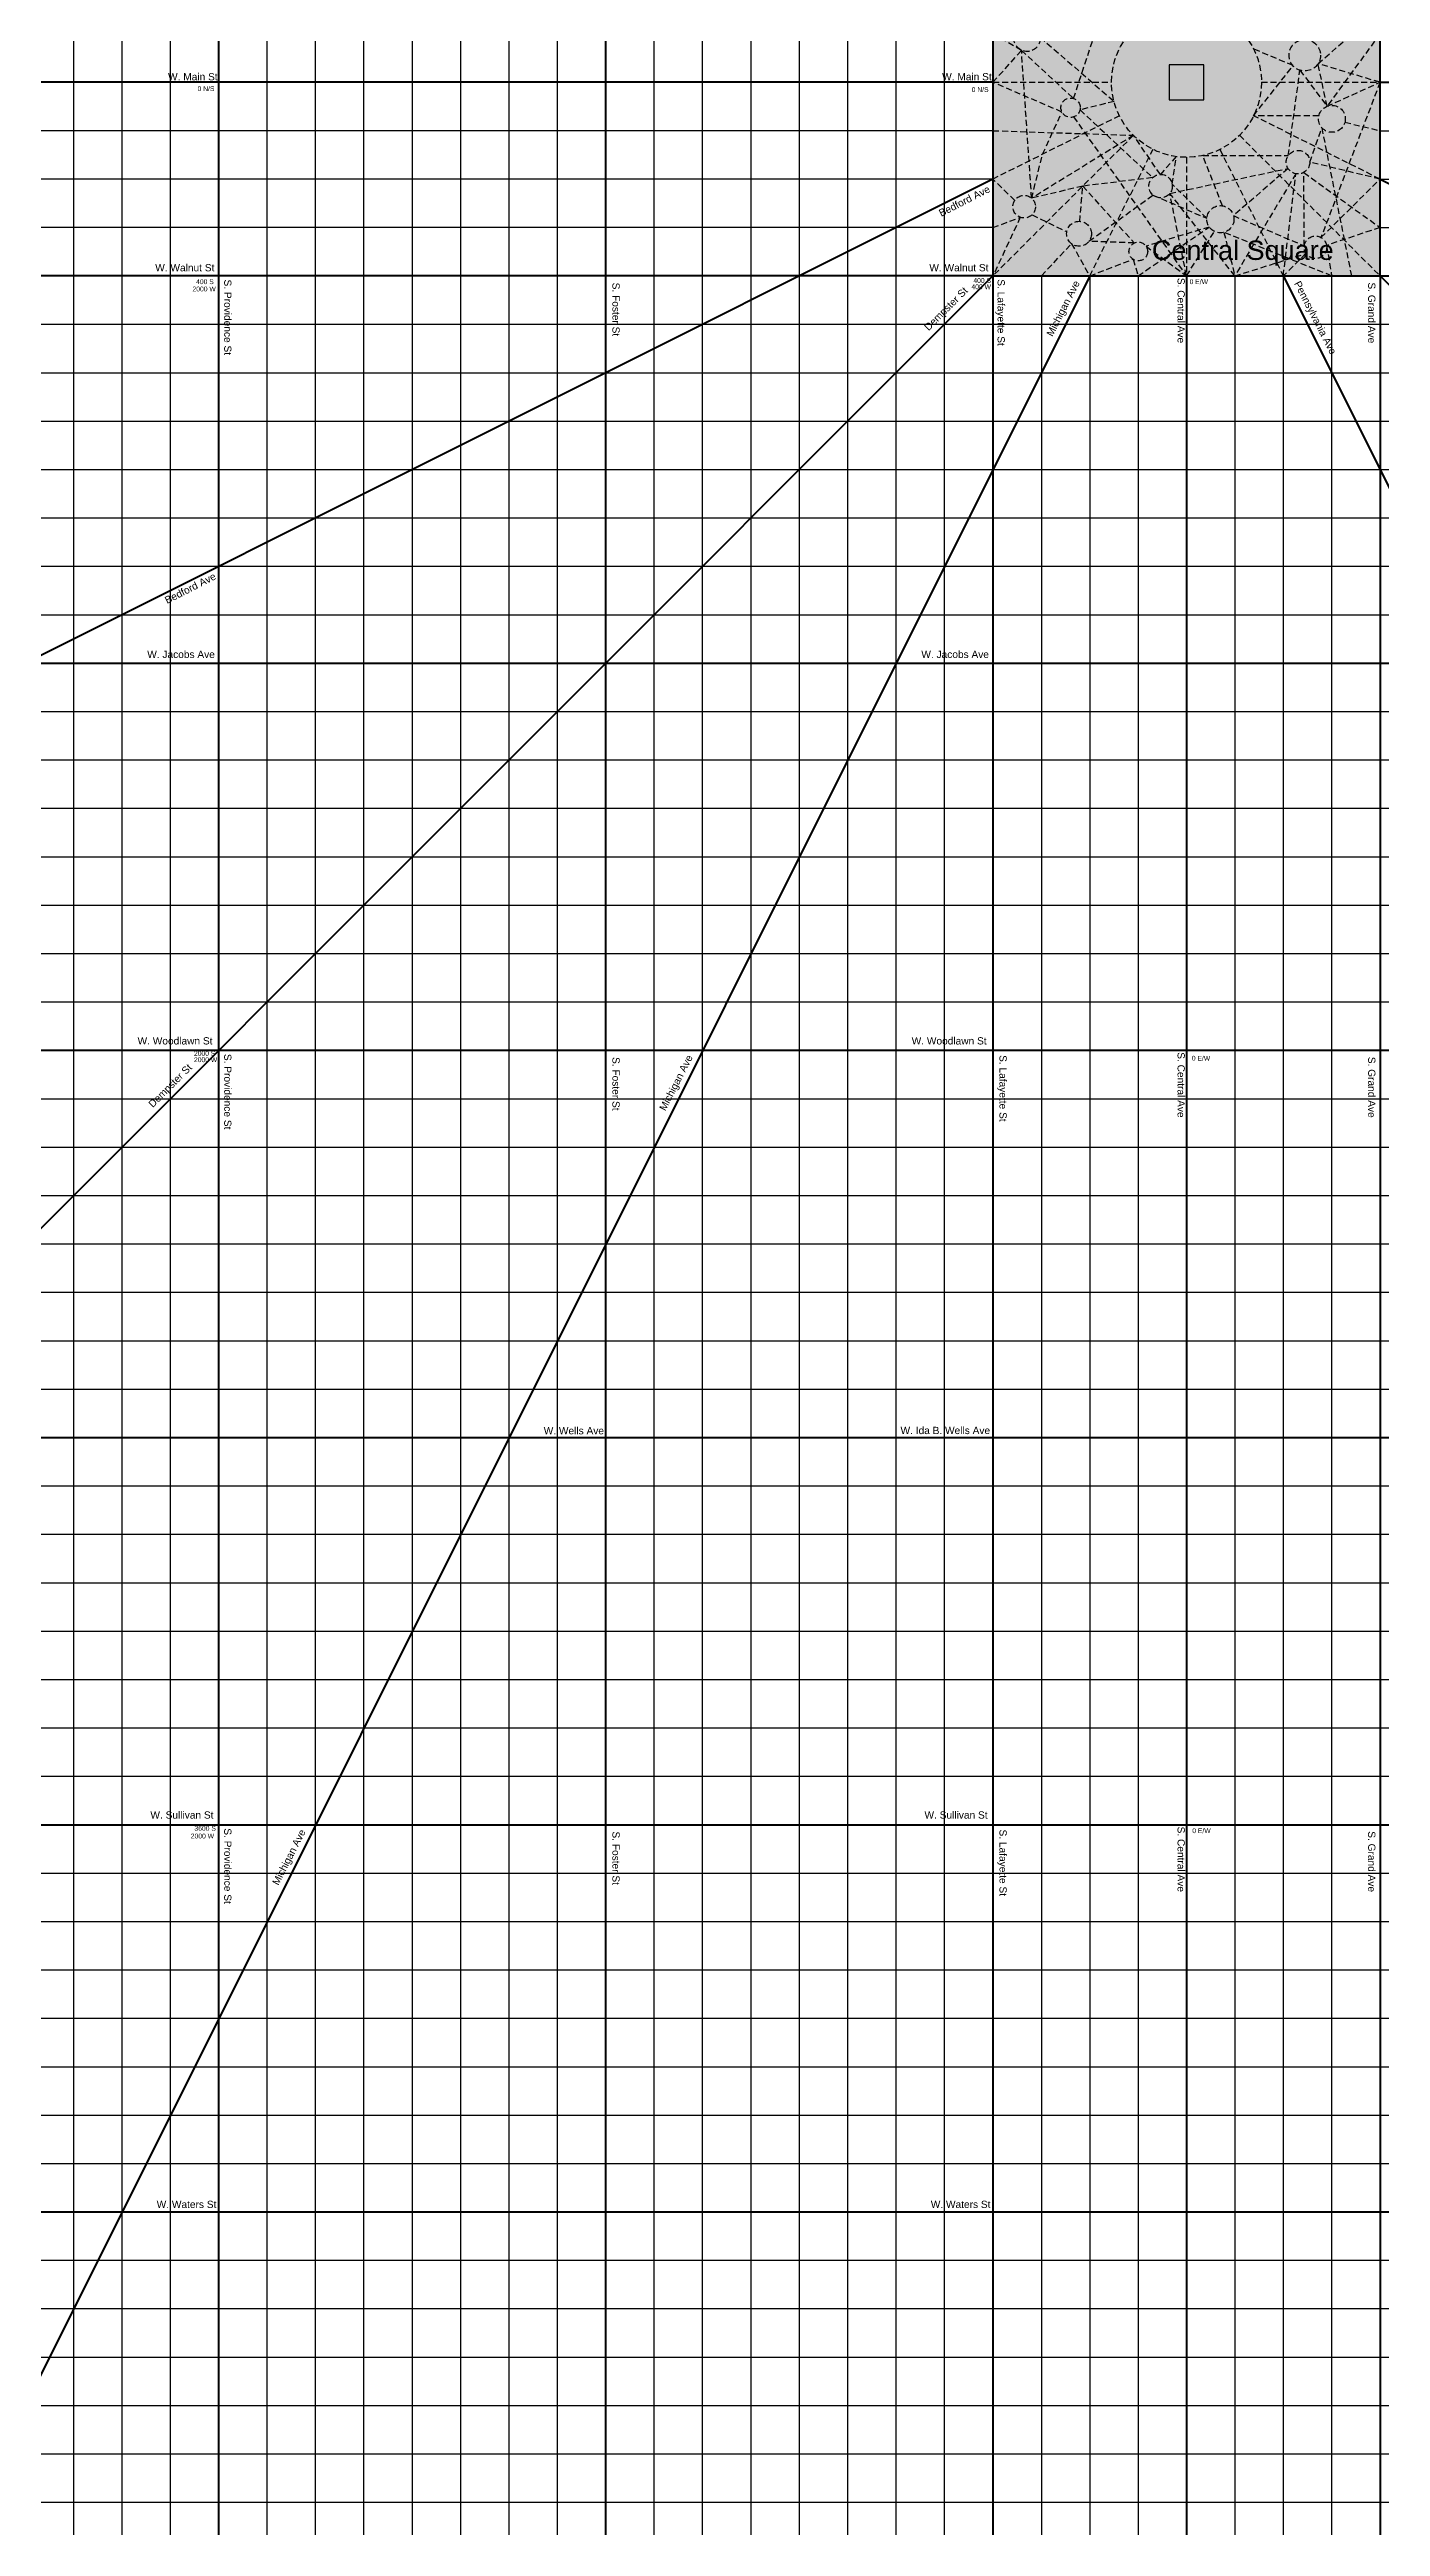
# Model space of a CAD drawing. Header units: inches. Extents: x -196 to 213, y -195 to 213.
# Drawn here: x -39 to 16, y -93 to 9.4 of the extents above; entities that cross this region are included whole.
import ezdxf

# ---------------------------------------------------------------- set-up
doc = ezdxf.new("R2010")
doc.units = ezdxf.units.IN
doc.header["$MEASUREMENT"] = 0
doc.linetypes.add('DASHED2', pattern=[0.375, 0.25, -0.125])
doc.layers.add('concrete-stone', color=7, linetype='Continuous', lineweight=30, true_color=0xcccccc)
doc.layers.add('grass', color=7, linetype='Continuous', lineweight=30, true_color=0x42cd13)
for name, color, linetype, lineweight in [('dia-major-st', 7, 'Continuous', 80), ('features', 7, 'Continuous', 25), ('streets-major', 7, 'Continuous', 80), ('streets-minor', 7, 'Continuous', 30), ('text', 7, 'Continuous', 30), ('walking-path-major', 7, 'DASHED2', 25), ('walking-paths', 7, 'DASHED2', 25)]:
    doc.layers.add(name, color=color, linetype=linetype, lineweight=lineweight)
doc.styles.get("Standard").update_dxf_attribs({"font": 'arial.ttf'})

msp = doc.modelspace()

# ---------------------------------------------------------------- hatches: boundary and pattern name
at = {"layer": 'concrete-stone', "transparency": 33554544}
h = msp.add_hatch(color=256, dxfattribs=at)
h.dxf.hatch_style = 1
h.paths.add_polyline_path([(4.9, 8, 1), (11.1, 8, 1)])
h.paths.add_polyline_path([(7.28, 8.72), (8.72, 8.72), (8.72, 7.28), (7.28, 7.28)], flags=16)
h.paths.add_polyline_path([(12.24, 9.12, 1), (13.54, 9.12, 1)])
h.paths.add_polyline_path([(12.22, 10.8, 1), (11.66, 10.8, 1)])
h.paths.add_polyline_path([(14.91, 12.47, 1), (13.68, 12.47, 1)])
h.paths.add_polyline_path([(13.46, 6.49, 1), (14.57, 6.49, 1)])
h.paths.add_polyline_path([(12.13, 4.7, 1), (13.1, 4.7, 1)])
h.paths.add_polyline_path([(8.83, 2.34, 1), (9.96, 2.34, 1)])
h.paths.add_polyline_path([(7.41, 3.71, 1), (6.45, 3.71, 1)])
h.paths.add_polyline_path([(13.8, 1.18, 1), (12.86, 1.18, 1)])
h.paths.add_polyline_path([(5.62, 1.01, 1), (6.4, 1.01, 1)])
h.paths.add_polyline_path([(4.08, 1.74, 1), (3.05, 1.74, 1)])
h.paths.add_polyline_path([(1.76, 2.86, 1), (0.82, 2.86, 1)])
h.paths.add_polyline_path([(2.81, 6.95, 1), (3.61, 6.95, 1)])
h.paths.add_polyline_path([(0.88, 9.81, 1), (1.95, 9.81, 1)])
h.paths.add_polyline_path([(1.03, 12.56, 1), (1.95, 12.56, 1)])
h.paths.add_polyline_path([(3.02, 14.07, 1), (4.1, 14.07, 1)])
h.paths.add_polyline_path([(6.45, 12.97, 1), (7.49, 12.97, 1)])
h.paths.add_polyline_path([(10.38, 14.53, 1), (9.21, 14.53, 1)])
h.paths.add_polyline_path([(13.18, 14.23, 1), (12.12, 14.23, 1)])
at = {"layer": 'concrete-stone', "transparency": 33554613}
h = msp.add_hatch(color=256, dxfattribs=at)
h.dxf.hatch_style = 1
h.paths.add_polyline_path([(8.72, 8.72), (7.28, 8.72), (7.28, 7.28), (8.72, 7.28)])
at = {"layer": 'grass', "transparency": 33554579}
h = msp.add_hatch(color=256, dxfattribs=at)
h.dxf.hatch_style = 1
h.paths.add_polyline_path([(0, 0), (16, 0), (16, 16), (0, 16)])
h.paths.add_polyline_path([(2.81, 6.95, -1), (3.61, 6.95, -1)], flags=16)
h.paths.add_polyline_path([(1.76, 2.86, -1), (0.82, 2.86, -1)], flags=16)
h.paths.add_polyline_path([(0.88, 9.81, -1), (1.95, 9.81, -1)], flags=16)
h.paths.add_polyline_path([(4.08, 1.74, -1), (3.05, 1.74, -1)], flags=16)
h.paths.add_polyline_path([(4.9, 8, -1), (11.1, 8, -1)], flags=16)
h.paths.add_polyline_path([(7.41, 3.71, -1), (6.45, 3.71, -1)], flags=16)
h.paths.add_polyline_path([(6.4, 1.01, -1), (5.62, 1.01, -1)], flags=16)
h.paths.add_polyline_path([(7.28, 7.28), (7.28, 8.72), (8.72, 8.72), (8.72, 7.28)], flags=0)
h.paths.add_polyline_path([(1.03, 12.56, -1), (1.95, 12.56, -1)], flags=16)
h.paths.add_polyline_path([(9.96, 2.34, -1), (8.83, 2.34, -1)], flags=16)
h.paths.add_polyline_path([(3.02, 14.07, -1), (4.1, 14.07, -1)], flags=16)
h.paths.add_polyline_path([(6.45, 12.97, -1), (7.49, 12.97, -1)], flags=16)
h.paths.add_polyline_path([(13.1, 4.7, -1), (12.13, 4.7, -1)], flags=16)
h.paths.add_polyline_path([(12.24, 9.12, -1), (13.54, 9.12, -1)], flags=16)
h.paths.add_polyline_path([(11.66, 10.8, -1), (12.22, 10.8, -1)], flags=16)
h.paths.add_polyline_path([(9.21, 14.53, -1), (10.38, 14.53, -1)], flags=16)
h.paths.add_polyline_path([(13.46, 6.49, -1), (14.57, 6.49, -1)], flags=16)
h.paths.add_polyline_path([(13.8, 1.18, -1), (12.86, 1.18, -1)], flags=16)
h.paths.add_polyline_path([(12.12, 14.23, -1), (13.18, 14.23, -1)], flags=16)
h.paths.add_polyline_path([(13.68, 12.47, -1), (14.91, 12.47, -1)], flags=16)

# ---------------------------------------------------------------- linework, layer by layer
at = {"layer": 'dia-major-st'}
for p, q in [((0, 4), (-192, -92)), ((16, 4), (208, -92)), ((0, 0), (-192, -192)), ((4, 0), (-92, -192)), ((12, 0), (108, -192)), ((16, 0), (208, -192))]:
    msp.add_line(p, q, dxfattribs=at)
at = {"layer": 'features'}
msp.add_lwpolyline([(8.72, 8.72), (7.28, 8.72), (7.28, 7.28), (8.72, 7.28)], close=True, dxfattribs=at)
at = {"layer": 'streets-major'}
for p, q in [((-32, -192), (-32, 208)), ((-16, -192), (-16, 208)), ((0, 16), (0, 0)), ((16, 0), (16, 16)), ((0, 8), (-192, 8)), ((16, 8), (208, 8)), ((0, 0), (-192, 0)), ((0, 0), (16, 0)), ((0, 0), (0, -192)), ((8, 0), (8, -192)), ((16, 0), (208, 0)), ((16, 0), (16, -192)), ((-192, -16), (208, -16)), ((-192, -32), (208, -32)), ((-192, -48), (208, -48)), ((-192, -64), (208, -64)), ((-192, -80), (208, -80))]:
    msp.add_line(p, q, dxfattribs=at)
at = {"layer": 'streets-minor'}
for p, q in [((-38, -192), (-38, 208)), ((-36, -192), (-36, 208)), ((-34, -192), (-34, 208)), ((-30, -192), (-30, 208)), ((-28, -192), (-28, 208)), ((-26, -192), (-26, 208)), ((-24, -192), (-24, 208)), ((-22, -192), (-22, 208)), ((-20, -192), (-20, 208)), ((-18, -192), (-18, 208)), ((-14, -192), (-14, 208)), ((-12, -192), (-12, 208)), ((-10, -192), (-10, 208)), ((-8, -192), (-8, 208)), ((-6, -192), (-6, 208)), ((-4, -192), (-4, 208)), ((-2, -192), (-2, 208)), ((0, 6), (-192, 6)), ((16, 6), (208, 6)), ((0, 4), (-192, 4)), ((16, 4), (208, 4)), ((0, 2), (-192, 2)), ((16, 2), (208, 2)), ((2, 0), (2, -192)), ((4, 0), (4, -192)), ((6, 0), (6, -192)), ((10, 0), (10, -192)), ((12, 0), (12, -192)), ((14, 0), (14, -192)), ((-192, -2), (208, -2)), ((-192, -4), (208, -4)), ((-192, -6), (208, -6)), ((-192, -8), (208, -8)), ((-192, -10), (208, -10)), ((-192, -12), (208, -12)), ((-192, -14), (208, -14)), ((-192, -18), (208, -18)), ((-192, -20), (208, -20)), ((-192, -22), (208, -22)), ((-192, -24), (208, -24)), ((-192, -26), (208, -26)), ((-192, -28), (208, -28)), ((-192, -30), (208, -30)), ((-192, -34), (208, -34)), ((-192, -36), (208, -36)), ((-192, -38), (208, -38)), ((-192, -40), (208, -40)), ((-192, -42), (208, -42)), ((-192, -44), (208, -44)), ((-192, -46), (208, -46)), ((-192, -50), (208, -50)), ((-192, -52), (208, -52)), ((-192, -54), (208, -54)), ((-192, -56), (208, -56)), ((-192, -58), (208, -58)), ((-192, -60), (208, -60)), ((-192, -62), (208, -62)), ((-192, -66), (208, -66)), ((-192, -68), (208, -68)), ((-192, -70), (208, -70)), ((-192, -72), (208, -72)), ((-192, -74), (208, -74)), ((-192, -76), (208, -76)), ((-192, -78), (208, -78)), ((-192, -82), (208, -82)), ((-192, -84), (208, -84)), ((-192, -86), (208, -86)), ((-192, -88), (208, -88)), ((-192, -90), (208, -90)), ((-192, -92), (208, -92))]:
    msp.add_line(p, q, dxfattribs=at)
at = {"layer": 'walking-path-major'}
for centre, radius in [((1.41, 9.81), 0.538), ((8, 8), 3.1), ((12.89, 9.12), 0.651), ((3.21, 6.95), 0.401), ((14.01, 6.49), 0.556), ((12.61, 4.7), 0.487), ((6.93, 3.71), 0.484), ((1.29, 2.86), 0.467), ((3.56, 1.74), 0.515), ((9.4, 2.34), 0.563), ((6.01, 1.01), 0.387), ((13.33, 1.18), 0.466)]:
    msp.add_circle(centre, radius, dxfattribs=at)
msp.add_open_spline([(0, 0), (0.33, 0), (0.67, 0), (1, 0)], degree=3, dxfattribs=at)
at = {"layer": 'walking-paths'}
for p, q in [((13.44, 8.77), (16, 11.02)), ((1.18, 9.32), (0, 10)), ((0, 8), (1.18, 9.32)), ((1.18, 9.32), (3.33, 7.33)), ((1.6, 3.21), (1.18, 9.32)), ((1.95, 9.86), (5.01, 7.21)), ((3.33, 7.33), (4.18, 9.91)), ((12.41, 8.69), (10.77, 9.38)), ((16, 10), (13.81, 7.01)), ((10.77, 6.62), (12.41, 8.69)), ((12.21, 4.97), (12.69, 8.5)), ((12.69, 8.5), (13.81, 7.01)), ((13.81, 7.01), (13.44, 8.77)), ((16, 8), (13.44, 8.77)), ((0, 8), (4.9, 8)), ((2.85, 6.77), (0, 8)), ((5.01, 7.21), (3.6, 6.86)), ((11.1, 8), (16, 8)), ((16, 8), (13.56, 1.58)), ((13.81, 7.01), (16, 8)), ((5.23, 6.62), (0, 4)), ((2.05, 5.03), (2.85, 6.77)), ((3.33, 6.57), (8, 0)), ((3.6, 6.86), (6.6, 4.06)), ((16, 4), (10.77, 6.62)), ((13.47, 6.62), (10.77, 6.62)), ((14.55, 6.35), (16, 6)), ((0, 6), (5.81, 5.81)), ((5.81, 5.81), (0, 0)), ((5.81, 5.81), (1.6, 3.21)), ((4, 0), (6.62, 5.23)), ((6.92, 4.19), (5.81, 5.81)), ((9.38, 5.23), (12, 0)), ((10.19, 5.81), (16, 0)), ((13.1, 4.7), (13.59, 6.12)), ((13.59, 6.12), (14.82, 0)), ((1.6, 3.21), (2.05, 5.03)), ((7.58, 4.93), (6.92, 4.19)), ((7.31, 3.41), (12.2, 4.44)), ((7.41, 3.79), (7.58, 4.93)), ((8, 4.9), (8, 0)), ((9.49, 2.89), (8.67, 4.98)), ((8.67, 4.98), (12.21, 4.97)), ((12.2, 4.44), (9.94, 2.49)), ((12.52, 4.22), (10, 0)), ((12, 0), (12.52, 4.22)), ((12.87, 1.24), (12.85, 4.27)), ((12.85, 4.27), (16, 2)), ((16, 4), (13.1, 4.7)), ((0.9, 3.12), (0, 4)), ((3.71, 3.71), (1.6, 3.21)), ((3.59, 2.25), (3.71, 3.71)), ((6.6, 4.06), (3.71, 3.71)), ((3.71, 3.71), (5.84, 1.36)), ((3.97, 1.43), (6.61, 3.34)), ((6.61, 3.34), (8.84, 2.38)), ((8, 0), (7.31, 3.41)), ((10, 0), (7.31, 3.41)), ((8.84, 2.38), (7.41, 3.79)), ((13.56, 1.58), (16, 4)), ((0, 2), (1.13, 2.42)), ((1.13, 2.42), (0, 0)), ((1.62, 2.52), (3.05, 1.83)), ((9.94, 2.49), (12.87, 1.24)), ((2, 0), (3.25, 1.33)), ((3.25, 1.33), (4, 0)), ((5.84, 1.36), (3.97, 1.43)), ((6, 0), (8.94, 2.02)), ((8.94, 2.02), (6.33, 1.23)), ((6.33, 1.23), (8, 0)), ((8, 0), (9.15, 1.83)), ((14, 0), (9.55, 1.8)), ((9.55, 1.8), (10, 0)), ((16, 2), (13.79, 1.26)), ((13.79, 1.26), (14, 0)), ((4, 0), (5.8, 0.69)), ((5.8, 0.69), (6, 0)), ((10, 0), (12.94, 0.92)), ((12.94, 0.92), (12, 0))]:
    msp.add_line(p, q, dxfattribs=at)

# ---------------------------------------------------------------- texts
at = {"layer": 'text'}
for s, height, p in [('W. Main St', 0.3, (-34.1, 8.08)), ('W. Main St', 0.3, (-2.1, 8.08)), ('0 N/S', 0.2, (-32.88, 7.64)), ('0 N/S', 0.2, (-0.88, 7.6)), ('Central Square', 0.8, (6.57, 0.66)), ('W. Walnut St', 0.3, (-34.63, 0.19)), ('W. Walnut St', 0.3, (-2.63, 0.19)), ('2000 W', 0.2, (-33.09, -0.64)), ('400 S', 0.2, (-32.94, -0.34)), ('400 W', 0.2, (-0.89, -0.55)), ('400 S', 0.2, (-0.81, -0.29)), ('0 E/W', 0.2, (8.13, -0.34)), ('W. Jacobs Ave', 0.3, (-34.96, -15.79)), ('W. Jacobs Ave', 0.3, (-2.96, -15.79)), ('W. Woodlawn St', 0.3, (-35.36, -31.76)), ('W. Woodlawn St', 0.3, (-3.36, -31.76)), ('2000 S', 0.2, (-33.03, -32.23)), ('2000 W', 0.2, (-33.03, -32.49)), ('0 E/W', 0.2, (8.22, -32.43)), ('W. Wells Ave', 0.3, (-18.57, -47.87)), ('W. Ida B. Wells Ave', 0.3, (-3.82, -47.86)), ('W. Sullivan St', 0.3, (-34.83, -63.75)), ('W. Sullivan St', 0.3, (-2.83, -63.75)), ('2000 W', 0.2, (-33.16, -64.57)), ('3600 S', 0.2, (-33.01, -64.25)), ('0 E/W', 0.2, (8.24, -64.35)), ('W. Waters St', 0.3, (-34.57, -79.84)), ('W. Waters St', 0.3, (-2.57, -79.84))]:
    msp.add_text(s, height=height, dxfattribs=at).set_placement(p)
for s, rotation, p in [('Bedford Ave', 27, (-2.14, 2.44)), ('S. Providence St', 270, (-31.78, -0.15)), ('S. Foster St', 270, (-15.73, -0.28)), ('Dempster St', 45, (-2.66, -2.29)), ('S. Lafayette St', 270, (0.19, -0.14)), ('Michigan Ave', 63, (2.46, -2.53)), ('S. Central Ave', 270, (7.63, -0.08)), ('Pennsylvania Ave', 297, (12.44, -0.31)), ('S. Grand Ave', 270, (15.51, -0.27)), ('Bedford Ave', 27, (-34.14, -13.56)), ('Dempster St', 45, (-34.73, -34.39)), ('S. Providence St', 270, (-31.78, -32.15)), ('S. Foster St', 270, (-15.73, -32.28)), ('Michigan Ave', 63, (-13.54, -34.53)), ('S. Lafayette St', 270, (0.27, -32.2)), ('S. Central Ave', 270, (7.63, -32.08)), ('S. Grand Ave', 270, (15.51, -32.27)), ('S. Providence St', 270, (-31.78, -64.15)), ('Michigan Ave', 63, (-29.54, -66.53)), ('S. Foster St', 270, (-15.73, -64.28)), ('S. Lafayette St', 270, (0.27, -64.2)), ('S. Central Ave', 270, (7.63, -64.08)), ('S. Grand Ave', 270, (15.51, -64.27))]:
    msp.add_text(s, height=0.3, rotation=rotation, dxfattribs=at).set_placement(p)

doc.saveas('drawing.dxf')
